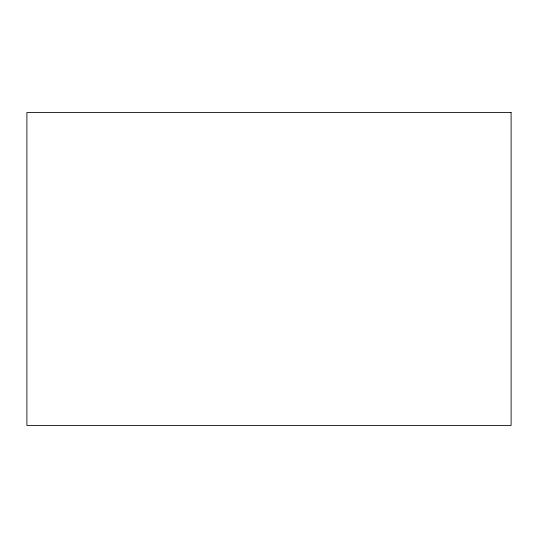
<?xml version="1.0" encoding="UTF-8"?>
<svg xmlns="http://www.w3.org/2000/svg" width="538" height="538" viewBox="0 0 538 538"><rect width="100%" height="100%" fill="white"/><g stroke="black" fill="none" stroke-linecap="round" stroke-linejoin="round"><path stroke-width="0.81" d="M511.1 112.55L26.9 112.55L26.9 425.45L511.1 425.45L511.1 112.55"/></g></svg>
